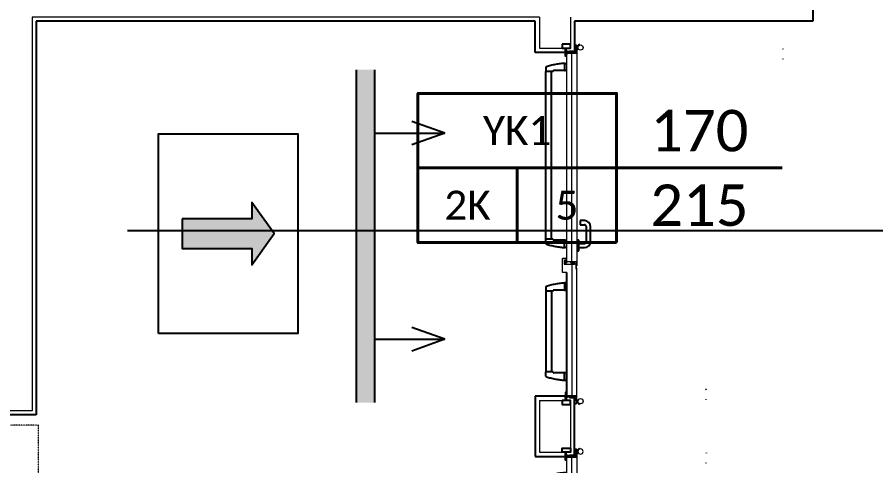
# Model space of a CAD drawing. Header units: metres. Extents: x -9891 to 773, y -8413 to 232.
# Drawn here: x -4055.7 to -3640.9, y -1679.6 to -1463.1 of the extents above; entities that cross this region are included whole.
import ezdxf
from ezdxf.enums import TextEntityAlignment as Align

# ---------------------------------------------------------------- set-up
doc = ezdxf.new("R2010")
doc.units = ezdxf.units.M
doc.header["$LTSCALE"] = 0.01
doc.header["$MEASUREMENT"] = 0
for name, pattern in [('DASHED2', [9.525, 6.35, -3.175]), ('DOT', [6.35, 0, -6.35]), ('HIDDEN', [9.525, 6.35, -3.175])]:
    doc.linetypes.add(name, pattern=pattern)
doc.layers.get('0').update_dxf_attribs({"color": 30, "lineweight": 0})
for name, color, linetype in [('6', 242, 'Continuous'), ('AG-DOOR', 2, 'Continuous'), ('AG-DOOR-OPENING', 9, 'HIDDEN'), ('AG-HATCH', 9, 'Continuous'), ('AG-PLASTER', 73, 'Continuous'), ('AR-REV06', 252, 'Continuous')]:
    doc.layers.add(name, color=color, linetype=linetype)
for name, color, linetype, lineweight in [('AG-DOOR-NOTATION-FIRE', 1, 'Continuous', 40), ('AG-Door_Aluminum', 60, 'Continuous', 13), ('AG-Insulation_Heat_Rockwool', 95, 'BATTING', 13), ('AG-Wall', 4, 'Continuous', 20), ('AI-040 @ 250', 2, 'Continuous', 20), ('SP2-Flooring', 4, 'DASHED2', 9), ('sıva', 160, 'Continuous', 9)]:
    doc.layers.add(name, color=color, linetype=linetype, lineweight=lineweight)
doc.styles.add('ARIAL', font='arial.ttf', dxfattribs={"width": 0.9})
doc.styles.add('CALIBRI LIGHT', font='calibril.ttf')
doc.linetypes.add('BATTING', pattern='A,0.00254,-2.54,[134,ltypeshp.shx,S=2.54,R=0,X=-2.54,Y=0],-5.08,[134,ltypeshp.shx,S=2.54,R=180,X=2.54,Y=0],-2.54', length=10.16254)

# ---------------------------------------------------------------- blocks, each defined once
blk = doc.blocks.new('Slab_9_1', base_point=(-85902.5, -46600))
at = {"layer": 'SP2-Flooring', "color": 209}
blk.add_lwpolyline([(-35495.6, -45379.5), (-35495.6, -39500), (-38702.5, -39500), (-38702.5, -27700), (-34905.2, -27700), (-34905.2, -13892.6), (-36670, -13892.6), (-36670, -8920), (-39650, -8920), (-39650, -13892.6), (-44604.7, -13892.6), (-44604.7, -11900), (-62159.4, -11900)], dxfattribs=at)
blk = doc.blocks.new('conta')
at = {"layer": 'sıva', "ltscale": 10}
for p, q in [((-2649.88, 5344.46), (-2649.78, 5344.3)), ((-2649.87, 5345.53), (-2649.81, 5345.61)), ((-2649.78, 5344.3), (-2649.74, 5344.3)), ((-2649.72, 5345.4), (-2649.28, 5345.4)), ((-2649.25, 5345.41), (-2649.09, 5345.51)), ((-2648.97, 5344.05), (-2648.78, 5343.8)), ((-2648.87, 5344.09), (-2648.7, 5343.86)), ((-2648.83, 5344.87), (-2648.56, 5345.24)), ((-2648.77, 5345.12), (-2648.63, 5345.3)), ((-2648.71, 5343.79), (-2648.71, 5343.79)), ((-2648.56, 5345.31), (-2648.56, 5345.31))]:
    blk.add_line(p, q, dxfattribs=at)
for centre, radius, start, end in [((-2653.03, 5345), 3.19, 350.4674, 8.9372), ((-2649.87, 5344.47), 0.02, 170.4674, 213.7451), ((-2649.83, 5345.5), 0.05, 140.6345, 188.9372), ((-2649.74, 5345.58), 0.0696, 22.2428, 159.258), ((-2650.94, 5345.01), 1.24, 340.3382, 16.7772), ((-2649.74, 5344.58), 0.03, 160.3382, 273.2666), ((-2649.72, 5345.37), 0.03, 90, 196.7772), ((-2649.56, 5341.55), 3.01, 80.4362, 93.2666), ((-2649.28, 5345.45), 0.05, 270, 303.0062), ((-2649.22, 5344.14), 0.231, 353.9571, 81.9004), ((-2649.08, 5345.49), 0.03, 4.7972, 123.0062), ((-2649.06, 5344.54), 0.03, 260.4362, 338.7066), ((-2650.22, 5344.99), 1.27, 338.7066, 23.0418), ((-2648.89, 5344.11), 0.1, 173.9571, 217.2653), ((-2649.01, 5345.57), 0.05, 18.7951, 42.1429), ((-2651.17, 5344.83), 2.33, 7.5897, 18.7951), ((-2658.2, 5345.19), 9.36, 353.6857, 357.8537), ((-2648.79, 5344.15), 0.1, 173.6857, 217.2653), ((-2648.81, 5345.15), 0.05, 187.5897, 322.7347), ((-2648.79, 5344.84), 0.05, 142.7347, 180.2669), ((-2648.74, 5343.83), 0.05, 217.2653, 307.2653), ((-2648.74, 5343.83), 0.05, 307.2653, 37.2653), ((-2648.59, 5345.27), 0.05, 52.7347, 142.7347), ((-2648.59, 5345.27), 0.05, 322.7347, 52.7347)]:
    blk.add_arc(centre, radius, start, end, dxfattribs=at)
for points, knots in [([(-2649.74, 5344.31), (-2649.74, 5344.34), (-2649.7, 5344.52), (-2649.59, 5344.33), (-2649.34, 5344.36), (-2649.23, 5344.37), (-2649.18, 5344.37)], [0, 0, 0, 0, 0.1008757, 0.3841126, 0.5436166, 0.6906785, 0.6906785, 0.6906785, 0.6906785]), ([(-2648.98, 5345.6), (-2649, 5345.63), (-2649.09, 5345.71), (-2649.23, 5345.44), (-2649.32, 5345.74), (-2649.39, 5345.46), (-2649.51, 5345.75), (-2649.59, 5345.5), (-2649.65, 5345.57), (-2649.68, 5345.61)], [0.0086373, 0.0086373, 0.0086373, 0.0086373, 0.1097304, 0.3133405, 0.4430081, 0.5658764, 0.7165186, 0.8527974, 0.9648495, 0.9648495, 0.9648495, 0.9648495])]:
    blk.add_open_spline(points, degree=3, knots=knots, dxfattribs=at)
blk = doc.blocks.new('YANGIN KAC KAPI')
at = {"layer": 'AG-HATCH', "lineweight": 5, "ltscale": 2}
h = blk.add_hatch(color=256, dxfattribs=at)
h.dxf.hatch_style = 1
h.paths.add_polyline_path([(-1.6435, -0.0225), (-1.6455, -0.0225), (-1.6455, -0.0085), (-1.6435, -0.0085)])
h = blk.add_hatch(color=256, dxfattribs=at)
h.dxf.hatch_style = 1
h.paths.add_polyline_path([(0.0235, -0.0225), (0.0255, -0.0225), (0.0255, -0.0085), (0.0235, -0.0085)])
at = {"layer": 'AG-DOOR', "color": 4, "lineweight": -2, "ltscale": 10}
for p, q in [((-0.828, 0.0472), (-0.828, 0.0272)), ((-0.808, 0.0272), (-0.808, 0.0472)), ((-0.728, 0.0772), (-0.798, 0.0772)), ((-0.728, 0.0572), (-0.798, 0.0572)), ((-0.718, 0.0212), (-0.718, 0.0472)), ((-0.698, 0.0212), (-0.698, 0.0472)), ((-0.828, 0.0272), (-0.808, 0.0272)), ((-0.733, 0.0187), (-0.733, 0.0112)), ((-0.6855, 0.0212), (-0.7305, 0.0212)), ((-0.683, 0.0112), (-0.683, 0.0187))]:
    blk.add_line(p, q, dxfattribs=at)
at = {"layer": 'AG-DOOR', "color": 9, "linetype": 'HIDDEN', "ltscale": 100}
for p, q in [((-1.5872, -0.0463), (-1.5872, -0.0388)), ((-1.5872, -0.0463), (-1.5872, -0.0388)), ((-1.5872, -0.0463), (-1.5872, -0.0388)), ((-1.5522, -0.0388), (-1.5522, -0.0463)), ((-0.733, -0.0463), (-0.733, -0.0388)), ((-0.733, -0.0463), (-0.733, -0.0388)), ((-0.733, -0.0463), (-0.733, -0.0388)), ((-0.698, -0.0388), (-0.698, -0.0463)), ((-0.527, -0.0388), (-0.527, -0.0463)), ((-0.492, -0.0463), (-0.492, -0.0388)), ((-0.492, -0.0463), (-0.492, -0.0388)), ((-0.492, -0.0463), (-0.492, -0.0388)), ((-0.0928, -0.0388), (-0.0928, -0.0463)), ((-0.0578, -0.0463), (-0.0578, -0.0388)), ((-0.0578, -0.0463), (-0.0578, -0.0388)), ((-0.0578, -0.0463), (-0.0578, -0.0388)), ((-1.5847, -0.0488), (-1.5547, -0.0488)), ((-1.5522, -0.0463), (-1.5522, -0.1013)), ((-0.733, -0.0463), (-0.733, -0.1013)), ((-0.7005, -0.0488), (-0.7305, -0.0488)), ((-0.5245, -0.0488), (-0.4945, -0.0488)), ((-0.492, -0.0463), (-0.492, -0.1013)), ((-0.0928, -0.0463), (-0.0928, -0.1013)), ((-0.0603, -0.0488), (-0.0903, -0.0488)), ((-1.5472, -0.1038), (-1.5497, -0.1038)), ((-1.5472, -0.1038), (-1.5472, -0.1388)), ((-0.738, -0.1113), (-1.5472, -0.1113)), ((-0.738, -0.1038), (-0.738, -0.1388)), ((-0.738, -0.1038), (-0.7355, -0.1038)), ((-0.487, -0.1038), (-0.4895, -0.1038)), ((-0.487, -0.1038), (-0.487, -0.1388)), ((-0.487, -0.1113), (-0.0978, -0.1113)), ((-0.0978, -0.1038), (-0.0978, -0.1388)), ((-0.0978, -0.1038), (-0.0953, -0.1038)), ((-1.5679, -0.1388), (-1.5472, -0.1388)), ((-0.738, -0.1388), (-1.5472, -0.1388)), ((-0.7173, -0.1388), (-0.738, -0.1388)), ((-0.5077, -0.1388), (-0.487, -0.1388)), ((-0.487, -0.1388), (-0.0978, -0.1388)), ((-0.0771, -0.1388), (-0.0978, -0.1388))]:
    blk.add_line(p, q, dxfattribs=at)
at = {"layer": 'AG-DOOR', "color": 9, "ltscale": 10}
for p, q in [((-0.627, -0.001), (-0.63, -0.001)), ((-0.63, -0.0203), (-0.627, -0.0203)), ((-0.627, -0.016), (-0.627, -0.001)), ((-0.627, -0.0035), (-0.617, -0.0035)), ((-0.627, -0.0055), (-0.617, -0.0055)), ((-0.617, -0.0095), (-0.627, -0.016)), ((-0.627, -0.0203), (-0.627, -0.016))]:
    blk.add_line(p, q, dxfattribs=at)
at = {"layer": 'AG-DOOR', "color": 4, "lineweight": -2, "ltscale": 10}
for centre, radius, start, end in [((-0.798, 0.0472), 0.03, 90, 180), ((-0.798, 0.0472), 0.01, 90, 180), ((-0.728, 0.0472), 0.03, 0, 90), ((-0.728, 0.0472), 0.01, 0, 90), ((-0.7305, 0.0187), 0.0025, 90, 180), ((-0.6855, 0.0187), 0.0025, 0, 90)]:
    blk.add_arc(centre, radius, start, end, dxfattribs=at)
at = {"layer": 'AG-DOOR', "color": 9, "linetype": 'HIDDEN', "ltscale": 100}
for centre, radius, start, end in [((-1.2116, -0.0232), 0.3763, 183.5277, 197.6198), ((-1.5847, -0.0463), 0.0025, 180, 270), ((-1.5547, -0.0463), 0.0025, 270, 0), ((-0.7305, -0.0463), 0.0025, 180, 270), ((-0.7305, -0.0463), 0.0025, 180, 270), ((-0.7305, -0.0463), 0.0025, 180, 270), ((-1.0736, -0.0232), 0.3763, 342.3802, 356.4723), ((-0.7005, -0.0463), 0.0025, 270, 0), ((-0.1514, -0.0232), 0.3763, 183.5277, 197.6198), ((-0.5245, -0.0463), 0.0025, 180, 270), ((-0.4945, -0.0463), 0.0025, 270, 0), ((-0.4945, -0.0463), 0.0025, 270, 0), ((-0.4945, -0.0463), 0.0025, 270, 0), ((-0.0903, -0.0463), 0.0025, 180, 270), ((-0.4334, -0.0232), 0.3763, 342.3802, 356.4723), ((-0.0603, -0.0463), 0.0025, 270, 0), ((-1.5497, -0.1013), 0.0025, 180, 270), ((-0.7355, -0.1013), 0.0025, 270, 0), ((-0.4895, -0.1013), 0.0025, 180, 270), ((-0.0953, -0.1013), 0.0025, 270, 0), ((-1.5679, -0.1363), 0.0025, 197.6198, 270), ((-0.7173, -0.1363), 0.0025, 270, 342.3802), ((-0.5077, -0.1363), 0.0025, 197.6198, 270), ((-0.0771, -0.1363), 0.0025, 270, 342.3802)]:
    blk.add_arc(centre, radius, start, end, dxfattribs=at)
at = {"layer": 'AG-DOOR-OPENING', "color": 9, "linetype": 'DOT', "ltscale": 80}
for points in [[(-1.657, 0.0112), (-1.657, 1.0072, -0.414214), (-1.656, 1.0082), (-1.608, 1.0082, -0.414214), (-1.607, 1.0072), (-1.607, 0.0112)], [(0.037, 0.0112), (0.037, 0.6352, 0.414214), (0.036, 0.6362), (-0.012, 0.6362, 0.414214), (-0.013, 0.6352), (-0.013, 0.0112)]]:
    blk.add_lwpolyline(points, format="xyb", dxfattribs=at)
for centre, radius, start, end in [((-1.6505, -0.0343), 1.0415, 2.4474, 90.355), ((0.0275, -0.0023), 0.6376, 89.1449, 178.8679)]:
    blk.add_arc(centre, radius, start, end, dxfattribs=at)
at = {"layer": 'AG-Door_Aluminum', "color": 9, "ltscale": 10}
for p, q in [((-1.6755, 0.0251), (-1.679, 0.024)), ((-1.6713, 0.0143), (-1.6705, 0.0108)), ((-1.6705, 0.0108), (-1.6676, 0.0114)), ((-1.6676, 0.0114), (-1.6686, 0.0162)), ((-1.6676, 0.01), (-1.6676, 0.0167)), ((-1.6646, 0.01), (-1.6646, 0.0161)), ((-1.6547, 0.0195), (-1.6595, 0.0149)), ((-1.642, 0.008), (-1.6568, 0.008)), ((-1.642, 0.005), (-1.6431, 0.005)), ((-1.64, -0.0085), (-1.64, 0.003)), ((0.02, -0.0085), (0.02, 0.003)), ((0.022, 0.008), (0.0368, 0.008)), ((0.022, 0.005), (0.0231, 0.005)), ((0.0347, 0.0195), (0.0395, 0.0149)), ((0.0446, 0.01), (0.0446, 0.0161)), ((0.0476, 0.01), (0.0476, 0.0167)), ((0.0476, 0.0114), (0.0486, 0.0162)), ((0.0505, 0.0108), (0.0476, 0.0114)), ((0.0513, 0.0143), (0.0505, 0.0108)), ((0.0555, 0.0251), (0.059, 0.024)), ((-1.64, -0.0174), (-1.64, -0.0085)), ((-1.637, -0.0174), (-1.64, -0.0174)), ((0.017, -0.0174), (0.02, -0.0174)), ((0.02, -0.0174), (0.02, -0.0085))]:
    blk.add_line(p, q, dxfattribs=at)
at = {"layer": 'AG-Door_Aluminum', "ltscale": 0.3}
for p, q in [((-1.657, 0.0092), (-1.657, 0.0102)), ((-1.656, 0.0112), (-0.6109, 0.0112)), ((-1.656, 0.0102), (-0.611, 0.0102)), ((-1.656, 0.0102), (-1.656, 0.0092)), ((-1.656, 0.0092), (-1.637, 0.0092)), ((-1.656, 0.0082), (-1.639, 0.0082)), ((-1.655, 0.0092), (-1.655, 0.0102)), ((-1.639, 0.0092), (-1.639, 0.0082)), ((-1.637, -0.0085), (-1.637, 0.0092)), ((-1.636, -0.0085), (-1.636, 0.0092)), ((-0.631, -0.0085), (-0.631, 0.0092)), ((-0.63, -0.0085), (-0.63, 0.0092)), ((-0.611, 0.0092), (-0.63, 0.0092)), ((-0.628, 0.0092), (-0.628, 0.0082)), ((-0.611, 0.0082), (-0.628, 0.0082)), ((-0.6186, 0.006), (-0.6186, -0.0005)), ((-0.6176, 0.007), (-0.5982, 0.007)), ((-0.6171, 0.006), (-0.5977, 0.006)), ((-0.612, 0.0092), (-0.612, 0.0102)), ((-0.611, 0.0102), (-0.611, 0.0092)), ((-0.61, 0.0092), (-0.61, 0.0102)), ((-0.5982, 0.007), (-0.5945, 0.0112)), ((-0.5977, 0.006), (-0.5941, 0.0102)), ((0.036, 0.0112), (-0.5945, 0.0112)), ((0.036, 0.0102), (-0.5941, 0.0102)), ((0.016, -0.0085), (0.016, 0.0092)), ((0.017, -0.0085), (0.017, 0.0092)), ((0.036, 0.0092), (0.017, 0.0092)), ((0.019, 0.0092), (0.019, 0.0082)), ((0.036, 0.0082), (0.019, 0.0082)), ((0.035, 0.0092), (0.035, 0.0102)), ((0.036, 0.0102), (0.036, 0.0092)), ((0.037, 0.0092), (0.037, 0.0102)), ((-1.637, -0.0378), (-1.637, -0.0085)), ((-1.636, -0.0378), (-1.636, -0.0085)), ((-0.631, -0.0378), (-1.636, -0.0378)), ((-1.636, -0.0388), (-0.631, -0.0388)), ((-0.6458, -0.0411), (-0.6335, -0.0411)), ((-0.631, -0.0378), (-0.631, -0.0085)), ((-0.63, -0.0378), (-0.63, -0.0085)), ((-0.5783, -0.0388), (-0.5783, -0.0571)), ((-0.5773, -0.0378), (0.016, -0.0378)), ((-0.5773, -0.0393), (-0.5773, -0.0576)), ((0.016, -0.0388), (-0.5768, -0.0388)), ((0.016, -0.0378), (0.016, -0.0085)), ((0.017, -0.0378), (0.017, -0.0085)), ((-0.6468, -0.0576), (-0.6468, -0.0421)), ((-0.6458, -0.0571), (-0.6458, -0.0426)), ((-0.5783, -0.0586), (-0.6458, -0.0586)), ((-0.6453, -0.0421), (-0.6341, -0.0421)), ((-0.5788, -0.0576), (-0.6453, -0.0576)), ((-0.6336, -0.0427), (-0.6348, -0.0489)), ((-0.6338, -0.0501), (-0.6186, -0.0501)), ((-0.6176, -0.0491), (-0.6176, -0.0416))]:
    blk.add_line(p, q, dxfattribs=at)
at = {"layer": 'AG-Door_Aluminum', "color": 4, "ltscale": 0.3}
for p, q in [((-1.6448, 0.0044), (-1.6448, -0.0057)), ((0.0248, 0.0044), (0.0248, -0.0057)), ((-1.6453, -0.0384), (-1.6567, -0.0384)), ((-1.6473, -0.0085), (-1.6473, -0.0082)), ((-1.6473, -0.0228), (-1.6473, -0.0085)), ((-1.6448, -0.0253), (-1.6448, -0.0379)), ((0.0248, -0.0253), (0.0248, -0.0379)), ((0.0253, -0.0384), (0.0367, -0.0384)), ((0.0273, -0.0085), (0.0273, -0.0082)), ((0.0273, -0.0228), (0.0273, -0.0085))]:
    blk.add_line(p, q, dxfattribs=at)
for points in [[(-1.6742, 0.0074), (-1.6742, 0), (-1.676, 0), (-1.676, 0.0074, -0.414214), (-1.6734, 0.01), (-1.6624, 0.01, -0.414214), (-1.66, 0.0076, 0.414214), (-1.6594, 0.007), (-1.6456, 0.007)], [(-1.6456, 0.0052), (-1.6594, 0.0052, -0.414214), (-1.6618, 0.0076, 0.414214), (-1.6624, 0.0082), (-1.6734, 0.0082, 0.414214), (-1.6742, 0.0074)], [(-1.643, 0.0044), (-1.643, -0.006, -0.414214), (-1.645, -0.008, 0.414214), (-1.6455, -0.0085), (-1.6455, -0.0225, 0.414214), (-1.645, -0.023, -0.414214), (-1.643, -0.025), (-1.643, -0.0379, -0.414214), (-1.6453, -0.0402), (-1.6567, -0.0402, 1), (-1.6567, -0.0432), (-1.6218, -0.0432)], [(0.023, 0.0044), (0.023, -0.006, 0.414214), (0.025, -0.008, -0.414214), (0.0255, -0.0085), (0.0255, -0.0225, -0.414214), (0.025, -0.023, 0.414214), (0.023, -0.025), (0.023, -0.0379, 0.414214), (0.0253, -0.0402), (0.0367, -0.0402, -1), (0.0367, -0.0432), (0.0018, -0.0432)], [(0.0542, 0.0074), (0.0542, 0), (0.056, 0), (0.056, 0.0074, 0.414214), (0.0534, 0.01), (0.0424, 0.01, 0.414214), (0.04, 0.0076, -0.414214), (0.0394, 0.007), (0.0256, 0.007)], [(0.0256, 0.0052), (0.0394, 0.0052, 0.414214), (0.0418, 0.0076, -0.414214), (0.0424, 0.0082), (0.0534, 0.0082, -0.414214), (0.0542, 0.0074)], [(-1.631, -0.0432), (-1.631, -0.0414), (-1.6218, -0.0414, -1), (-1.6218, -0.045), (-1.6567, -0.045)], [(0.011, -0.0432), (0.011, -0.0414), (0.0018, -0.0414, 1), (0.0018, -0.045), (0.0367, -0.045)]]:
    blk.add_lwpolyline(points, format="xyb", dxfattribs=at)
at = {"layer": 'AG-Door_Aluminum', "ltscale": 0.3}
for points in [[(-0.6176, 0.0055), (-0.6176, 0, 0.414214), (-0.6171, -0.0005), (-0.6168, -0.0005, -0.414214), (-0.6158, -0.0015), (-0.6158, -0.0401, -0.414214), (-0.6168, -0.0411), (-0.6171, -0.0411)], [(-0.6176, -0.0015), (-0.6173, -0.0015, -0.414214), (-0.6168, -0.002), (-0.6168, -0.0396, -0.414214), (-0.6173, -0.0401), (-0.6176, -0.0401, 0.414214), (-0.6186, -0.0411), (-0.6186, -0.0486, -0.414214), (-0.6191, -0.0491), (-0.6332, -0.0491, -0.469603), (-0.6337, -0.0485), (-0.6325, -0.0422)]]:
    blk.add_lwpolyline(points, format="xyb", dxfattribs=at)
at = {"layer": 'AG-Door_Aluminum', "color": 9, "ltscale": 10}
for centre in [(-1.6634, 0.0286), (0.0434, 0.0286)]:
    blk.add_circle(centre, 0.0126, dxfattribs=at)
for centre, radius, start, end in [((-1.6634, 0.0286), 0.0163, 196.3458, 241.2012), ((-1.6715, 0.0156), 0.00297, 12.1292, 36.6827), ((-1.6568, 0.012), 0.007, 144.8285, 196.6008), ((-1.6568, 0.012), 0.004, 133.501, 269.7288), ((-1.642, 0.003), 0.005, 0, 89.9977), ((-1.642, 0.003), 0.002, 0, 90), ((0.022, 0.003), 0.005, 90.0023, 180), ((0.022, 0.003), 0.002, 90, 180), ((0.0368, 0.012), 0.004, 270.2712, 46.499), ((0.0368, 0.012), 0.007, 343.3992, 35.1715), ((0.0515, 0.0156), 0.00297, 143.3173, 167.8708), ((0.0434, 0.0286), 0.0163, 298.7988, 343.6542)]:
    blk.add_arc(centre, radius, start, end, dxfattribs=at)
at = {"layer": 'AG-Door_Aluminum', "ltscale": 0.3}
for centre, radius, start, end in [((-1.656, 0.0102), 0.001, 90, 180), ((-1.656, 0.0092), 0.001, 180, 270), ((-1.637, 0.0092), 0.001, 0, 90), ((-0.63, 0.0092), 0.001, 90, 180), ((-0.6176, 0.006), 0.001, 90, 180), ((-0.6171, 0.0055), 0.0005, 90, 180), ((-0.611, 0.0102), 0.001, 0, 90), ((-0.611, 0.0092), 0.001, 270, 0), ((0.017, 0.0092), 0.001, 90, 180), ((0.036, 0.0102), 0.001, 0, 90), ((0.036, 0.0092), 0.001, 270, 0), ((-1.636, -0.0378), 0.001, 180, 270), ((-0.6458, -0.0421), 0.001, 90, 180), ((-0.6335, -0.0421), 0.001, 349.3803, 90), ((-0.631, -0.0378), 0.001, 270, 0), ((-0.6176, -0.0005), 0.001, 180, 270), ((-0.6171, -0.0416), 0.0005, 90, 180), ((-0.5773, -0.0388), 0.001, 90.0003, 180), ((-0.5768, -0.0393), 0.0005, 90, 180), ((0.016, -0.0378), 0.001, 270, 0), ((-0.6458, -0.0576), 0.001, 180, 270), ((-0.6453, -0.0426), 0.0005, 90, 180), ((-0.6453, -0.0571), 0.0005, 180, 270), ((-0.6338, -0.0491), 0.001, 168.932, 270), ((-0.6341, -0.0426), 0.0005, 348.932, 90), ((-0.6186, -0.0491), 0.001, 270, 0), ((-0.5788, -0.0571), 0.0005, 270, 0), ((-0.5783, -0.0576), 0.001, 270, 0)]:
    blk.add_arc(centre, radius, start, end, dxfattribs=at)
at = {"layer": 'AG-Door_Aluminum', "color": 4, "ltscale": 0.3}
for centre, radius, start, end in [((-1.6456, 0.0044), 0.0026, 0, 90), ((-1.6456, 0.0044), 0.0008, 0, 90), ((0.0256, 0.0044), 0.0026, 90, 180), ((0.0256, 0.0044), 0.0008, 90, 180), ((-1.6567, -0.0417), 0.0033, 90, 270), ((-1.6453, -0.0082), 0.002, 90, 180), ((-1.6453, -0.0228), 0.002, 180, 270), ((-1.6453, -0.0057), 0.0005, 270, 0), ((-1.6453, -0.0253), 0.0005, 0, 90), ((-1.6453, -0.0379), 0.0005, 270, 0), ((0.0253, -0.0057), 0.0005, 180, 270), ((0.0253, -0.0253), 0.0005, 90, 180), ((0.0253, -0.0379), 0.0005, 180, 270), ((0.0253, -0.0082), 0.002, 0, 90), ((0.0253, -0.0228), 0.002, 270, 0), ((0.0367, -0.0417), 0.0033, 270, 90)]:
    blk.add_arc(centre, radius, start, end, dxfattribs=at)
at = {"layer": 'AG-HATCH', "color": 9, "linetype": 'Continuous'}
for p, q in [((-1.6514, -0.0419), (-1.6504, -0.0403)), ((-1.6503, -0.0413), (-1.6498, -0.0407)), ((-1.6476, -0.0412), (-1.6471, -0.0403)), ((-1.6469, -0.0413), (-1.6466, -0.0407)), ((-1.643, -0.0395), (-1.643, -0.0353)), ((-1.642, -0.0352), (-1.6405, -0.0403)), ((0.022, -0.0352), (0.0205, -0.0403)), ((0.023, -0.0395), (0.023, -0.0353)), ((0.0269, -0.0413), (0.0266, -0.0407)), ((0.0276, -0.0412), (0.0271, -0.0403)), ((0.0303, -0.0413), (0.0298, -0.0407)), ((0.0314, -0.0419), (0.0304, -0.0403)), ((-1.6565, -0.0427), (-1.6565, -0.0422)), ((-1.651, -0.0432), (-1.6378, -0.0432)), ((-1.6501, -0.0416), (-1.6484, -0.0416)), ((-1.6467, -0.0416), (-1.6451, -0.0416)), ((0.031, -0.0432), (0.0178, -0.0432)), ((0.0267, -0.0416), (0.0251, -0.0416)), ((0.0301, -0.0416), (0.0284, -0.0416)), ((0.0315, -0.0427), (0.0315, -0.0422))]:
    blk.add_line(p, q, dxfattribs=at)
at = {"layer": 'AG-HATCH', "ltscale": 2.5}
for points in [[(-1.68, -0.06), (-1.66, -0.06), (-1.66, -0.02), (-1.68, -0.02), (-1.68, -0.06)], [(0.04, -0.06), (0.06, -0.06), (0.06, -0.02), (0.04, -0.02), (0.04, -0.06)]]:
    blk.add_lwpolyline(points, dxfattribs=at)
at = {"layer": 'AG-HATCH', "lineweight": 5, "ltscale": 2}
for points in [[(-1.6455, -0.0225), (-1.6435, -0.0225), (-1.6435, -0.0085), (-1.6455, -0.0085), (-1.6455, -0.0225)], [(0.0255, -0.0225), (0.0235, -0.0225), (0.0235, -0.0085), (0.0255, -0.0085), (0.0255, -0.0225)]]:
    blk.add_lwpolyline(points, dxfattribs=at)
at = {"layer": 'AG-HATCH', "color": 9, "linetype": 'Continuous'}
for centre, radius, start, end in [((-1.6501, -0.0405), 0.000316, 324.9586, 145.0152), ((-1.6501, -0.0414), 0.000211, 145.0123, 270), ((-1.6484, -0.0406), 0.00105, 270.0106, 324.9923), ((-1.6468, -0.0405), 0.000316, 331.169, 157.4401), ((-1.6467, -0.0414), 0.000211, 151.2102, 270), ((-1.6451, -0.0395), 0.00211, 270, 0), ((-1.6425, -0.0353), 0.000526, 15.5884, 180), ((-1.6391, -0.0399), 0.00147, 195.5887, 270), ((-1.6386, -0.0169), 0.0245, 268.7806, 294.546), ((-1.6425, -0.0108), 0.0327, 278.2922, 296.0474), ((-1.6283, -0.0397), 0.000526, 285.3148, 104.5082), ((0.0083, -0.0397), 0.000526, 75.4918, 254.6852), ((0.0225, -0.0108), 0.0327, 243.9526, 261.7078), ((0.0186, -0.0169), 0.0245, 245.454, 271.2194), ((0.0191, -0.0399), 0.00147, 270, 344.4113), ((0.0225, -0.0353), 0.000526, 0, 164.4116), ((0.0251, -0.0395), 0.00211, 180, 270), ((0.0268, -0.0405), 0.000316, 22.5599, 208.831), ((0.0267, -0.0414), 0.000211, 270, 28.7898), ((0.0284, -0.0406), 0.00105, 215.0077, 269.9894), ((0.0301, -0.0405), 0.000316, 34.9848, 215.0414), ((0.0301, -0.0414), 0.000211, 270, 34.9877), ((-1.6461, -0.1754), 0.1336, 92.2975, 94.4863), ((-1.6514, -0.0182), 0.0251, 258.2003, 270.9174), ((0.031, -0.0427), 0.000526, 270, 0), ((0.031, -0.0422), 0.000526, 0, 35.0077)]:
    blk.add_arc(centre, radius, start, end, dxfattribs=at)
at = {"layer": 'AG-Insulation_Heat_Rockwool', "ltscale": 48}
for p, q in [((-0.631, -0.0138), (-1.636, -0.0138)), ((-0.6158, -0.0138), (0.016, -0.0138))]:
    blk.add_line(p, q, dxfattribs=at)
at = {"layer": 'AG-DOOR', "xscale": -0.01, "yscale": 0.01, "zscale": 0.01, "rotation": 270}
blk.add_blockref('conta', (-54.0784, 26.4499), dxfattribs=at)
blk = doc.blocks.new('*U8')
at = {"style": 'ARIAL'}
for tag, p in [('NO', (1.676, 0.8)), ('MAHAL', (1.676, -1.8)), ('ALAN', (1.676, -4.4))]:
    blk.add_attdef(tag, text='', height=1.6, dxfattribs=at).set_placement(p, align=Align.MIDDLE_CENTER)
blk = doc.blocks.new('*U188')
blk.add_lwpolyline([(1000, -450), (2200, -450), (2200, 450), (1000, 450)], close=True)
for points in [[(2200, 0), (0, 0)], [(1600, -450), (1600, 0)]]:
    blk.add_lwpolyline(points)
at = {"style": 'CALIBRI LIGHT'}
for tag, height, p in [('GENİŞLİK', 250, (500, 225)), ('KAPIKODU', 175, (1600, 225)), ('YÜKSEKLİK', 250, (500, -225)), ('KATTAKI.SAYISI', 175, (1300, -225)), ('BULUNDUGU.KAT', 175, (1900, -225))]:
    blk.add_attdef(tag, text='', height=height, dxfattribs=at).set_placement(p, align=Align.MIDDLE_CENTER)
blk = doc.blocks.new('KAPIYON')
at = {"layer": '6'}
blk.add_hatch(color=2, dxfattribs=at).paths.add_polyline_path([(1584376.13, 117133.58), (1584364.18, 117133.58), (1584364.18, 117115.13), (1584364.18, 117105.65), (1584357.61, 117105.65), (1584370.16, 117096.63), (1584382.7, 117105.65), (1584376.13, 117105.65), (1584376.13, 117115.13)])
at = {"layer": '6', "color": 4}
blk.add_lwpolyline([(1584330, 117143.19), (1584410.32, 117143.19), (1584410.32, 117087.02), (1584330, 117087.02), (1584330, 117143.19)], dxfattribs=at)
at = {"layer": '6', "color": 2}
blk.add_lwpolyline([(1584376.13, 117133.58), (1584364.18, 117133.58), (1584364.18, 117115.13), (1584364.18, 117105.65), (1584357.61, 117105.65), (1584370.16, 117096.63), (1584382.7, 117105.65), (1584376.13, 117105.65), (1584376.13, 117115.13)], close=True, dxfattribs=at)
blk = doc.blocks.new('A$C07630900')
at = {"layer": '6', "xscale": 0.5, "yscale": 0.5, "zscale": 0.5, "rotation": 270}
blk.add_blockref('KAPIYON', (-58543.51, 792191.76), dxfattribs=at)
blk = doc.blocks.new('A$C2DA34C5B')
at = {"layer": 'AR-REV06', "xscale": 24, "yscale": 24, "zscale": 24}
blk.add_blockref('A$C07630900', (315.3, -160.4), dxfattribs=at)
blk = doc.blocks.new('I')
at = {"layer": '6', "linetype": 'Continuous'}
blk.add_hatch(color=4, dxfattribs=at).paths.add_polyline_path([(208591.4, 128492.8), (208591.4, 128667.2), (205378.6, 128667.2), (205378.6, 128492.8)])
at = {"layer": '6', "color": 4}
for p, q in [((208591.4, 128667.2), (205378.6, 128667.2)), ((205378.6, 128492.8), (208591.4, 128492.8))]:
    blk.add_line(p, q, dxfattribs=at)
at = {"layer": '6'}
for p, q in [((205990.5, 128492.8), (205990.5, 127811.5)), ((207979.4, 128492.8), (207979.4, 127811.5)), ((205990.5, 127811.5), (205876.7, 128131.3)), ((205990.5, 127811.5), (206104.4, 128131.3)), ((207979.4, 127811.5), (207865.6, 128131.3)), ((207979.4, 127811.5), (208093.3, 128131.3))]:
    blk.add_line(p, q, dxfattribs=at)
blk = doc.blocks.new('A$C797D3CE4')
at = {"layer": '6', "xscale": -0.4999999999999912, "yscale": 0.4999999999999912, "zscale": 0.4999999999999912, "rotation": 180}
blk.add_blockref('I', (-103492.2, 64333.6), dxfattribs=at)
at = {"layer": '6', "ltscale": 250, "rotation": 270}
blk.add_blockref('A$C2DA34C5B', (-11.9, 33.2), dxfattribs=at)
blk = doc.blocks.new('A$C6B6314DF')
at = {"layer": '6'}
blk.add_line((-38.11, -16.4807), (-42.0399, -16.4807), dxfattribs=at)
at = {"layer": '6', "xscale": 0.0009999999999854, "yscale": 0.0009999999999854, "zscale": 0.0009999999999854, "rotation": 270}
blk.add_blockref('A$C797D3CE4', (-40.934, -16.5069), dxfattribs=at)

msp = doc.modelspace()

# ---------------------------------------------------------------- linework, layer by layer
at = {"layer": 'AG-PLASTER'}
for p, q in [((-3671.44, -1075.09), (-3671.44, -1465.09)), ((-4046.44, -1465.09), (-4046.44, -1655.09)), ((-3805.44, -1465.09), (-4046.44, -1465.09)), ((-3805.44, -1480.09), (-3805.44, -1465.09)), ((-3671.44, -1465.09), (-3786.44, -1465.09)), ((-3786.44, -1465.09), (-3786.44, -1480.09)), ((-3786.44, -1480.09), (-3805.44, -1480.09)), ((-3805.44, -1646.09), (-3805.44, -1675.09)), ((-3786.44, -1646.09), (-3805.44, -1646.09)), ((-3786.44, -1675.09), (-3786.44, -1646.09)), ((-4046.44, -1655.09), (-5336.44, -1655.09)), ((-3805.44, -1675.09), (-3786.44, -1675.09))]:
    msp.add_line(p, q, dxfattribs=at)
at = {"layer": 'AG-Wall'}
for p, q in [((-4048.44, -1463.09), (-4048.44, -1653.09)), ((-3803.44, -1463.09), (-4048.44, -1463.09)), ((-3803.44, -1463.09), (-3803.44, -1478.09)), ((-3788.44, -1463.09), (-3788.44, -1478.09)), ((-3803.44, -1478.09), (-3788.44, -1478.09)), ((-3803.44, -1648.09), (-3803.44, -1673.09)), ((-3803.44, -1648.09), (-3788.44, -1648.09)), ((-3788.44, -1648.09), (-3788.44, -1673.09)), ((-4048.44, -1653.09), (-5334.44, -1653.09)), ((-3803.44, -1673.09), (-3788.44, -1673.09))]:
    msp.add_line(p, q, dxfattribs=at)

# ---------------------------------------------------------------- block references
at = {"layer": '6', "xscale": 100, "yscale": 100, "zscale": 100}
msp.add_blockref('A$C6B6314DF', (201.56, 81.91), dxfattribs=at)
at = {"layer": 'AG-DOOR', "yscale": 100, "zscale": 100, "rotation": 270}
for p, xscale in [((-3786.44, -1644.09), 100), ((-3786.44, -1677.09), -100)]:
    msp.add_blockref('YANGIN KAC KAPI', p, dxfattribs=dict(at, xscale=xscale))
at = {"layer": 'AG-DOOR-NOTATION-FIRE', "ltscale": 0.3}
ref = msp.add_blockref('*U188', (-3686.15, -1535.85), dxfattribs=dict(at, xscale=-0.08000000000000002, yscale=0.08000000000000002, zscale=0.08000000000000002))
ref.add_attrib('BULUNDUGU.KAT', '2K', dxfattribs={"layer": '0', "height": 14, "style": 'CALIBRI LIGHT'}).set_placement((-3838.15, -1553.85), align=Align.MIDDLE_CENTER)
ref.add_attrib('KATTAKI.SAYISI', '5', dxfattribs={"layer": '0', "height": 14, "style": 'CALIBRI LIGHT'}).set_placement((-3790.15, -1553.85), align=Align.MIDDLE_CENTER)
ref.add_attrib('KAPIKODU', 'YK1', dxfattribs={"layer": '0', "height": 14, "style": 'CALIBRI LIGHT'}).set_placement((-3814.15, -1517.85), align=Align.MIDDLE_CENTER)
ref.add_attrib('YÜKSEKLİK', '215', dxfattribs={"layer": '0', "height": 20, "style": 'CALIBRI LIGHT'}).set_placement((-3726.15, -1553.85), align=Align.MIDDLE_CENTER)
ref.add_attrib('GENİŞLİK', '170', dxfattribs={"layer": '0', "height": 20, "style": 'CALIBRI LIGHT'}).set_placement((-3726.15, -1517.85), align=Align.MIDDLE_CENTER)
at = {"layer": 'AI-040 @ 250', "color": 2, "linetype": 'Continuous', "lineweight": -2, "transparency": 33554610, "xscale": 25, "yscale": 25, "zscale": 25, "rotation": 90}
msp.add_blockref('*U8', (-3618.94, -1345.01), dxfattribs=at).add_auto_attribs({'ALAN': '54.10 m2', 'MAHAL': 'FIRE EXIT CORR.', 'NO': '2-790b1'})
at = {"layer": 'SP2-Flooring', "color": 7, "linetype": 'Continuous', "lineweight": 20, "xscale": 0.1, "yscale": 0.1, "zscale": 0.1}
msp.add_blockref('Slab_9_1', (-8968.69, -5428.09), dxfattribs=at)

doc.saveas('drawing.dxf')
